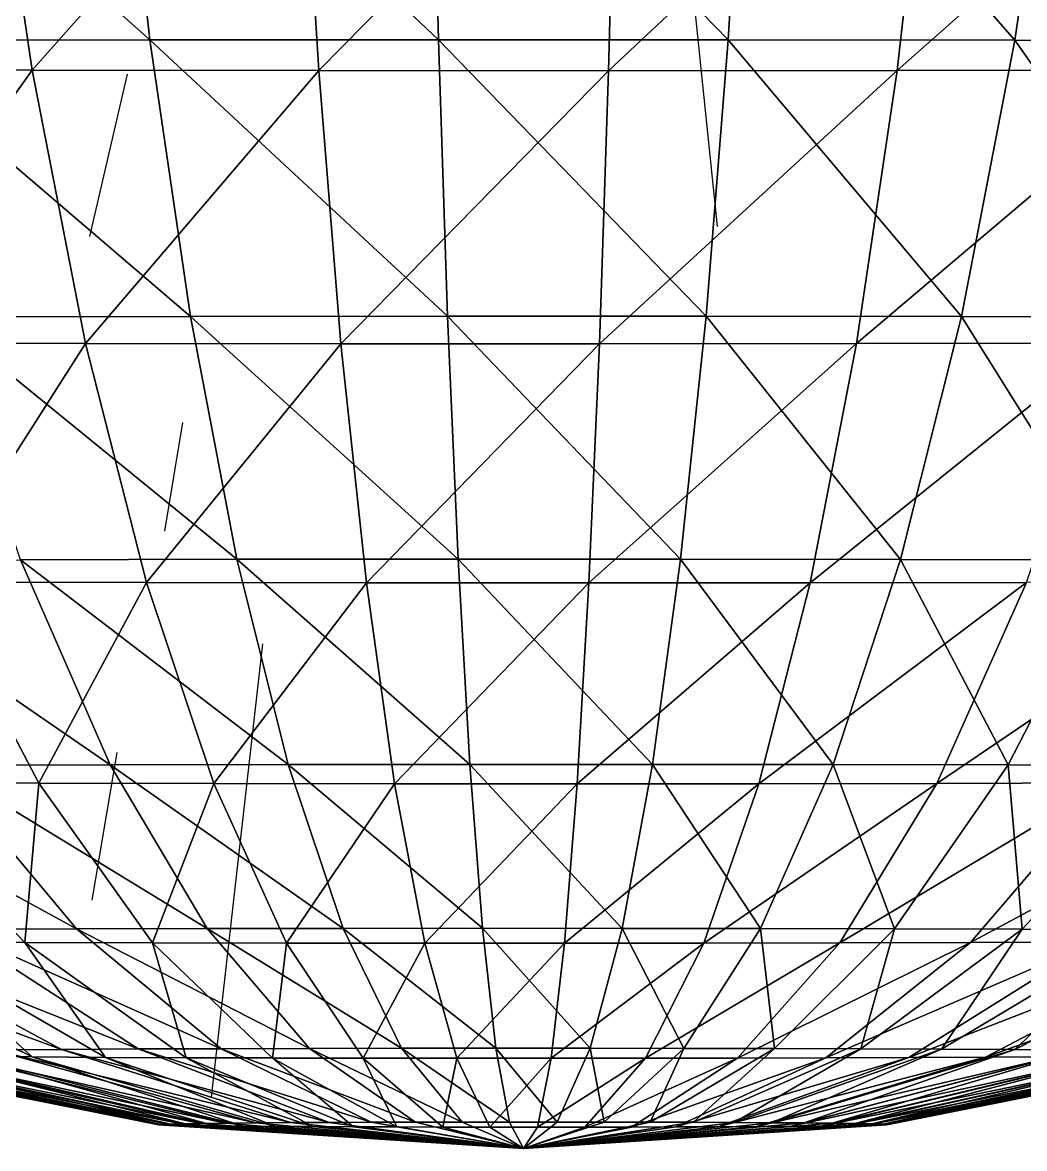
# Model space of a CAD drawing. Header units: metres. Extents: x -186 to 389, y -250 to 250.
# Drawn here: x 55.2 to 144.8, y -250 to -149.3 of the extents above; entities that cross this region are included whole.
import ezdxf

# ---------------------------------------------------------------- set-up
doc = ezdxf.new("R2010")
doc.units = ezdxf.units.M

msp = doc.modelspace()

# ---------------------------------------------------------------- linework, layer by layer
for p, q in [((114.88575, -143.86969, -403.5335), (117.33083, -167.5013, -370.24115)), ((64.535736, -153.87486, -798.7426), (61.188705, -168.39717, -816.9126)), ((69.49804, -185.04132, -770.01746), (67.89639, -194.75787, -778.6186)), ((76.66812, -204.85663, -466.6098), (72.048584, -245.41658, -438.96857)), ((63.617413, -214.57124, -485.23645), (61.3782, -227.7773, -477.79047))]:
    msp.add_line(p, q)
for points in [[(63.520943, -123.507095, -391.9393), (66.58208, -150.8218, -409.6573), (35.977303, -123.55308, -398.52634), (35.9774, -123.55298, -398.52625)], [(66.58208, -150.8218, -409.6573), (41.349747, -150.86392, -415.69162), (35.977303, -123.55308, -398.52634), (35.9774, -123.55298, -398.52625)], [(91.68876, -123.4866, -389.00366), (92.386185, -150.80301, -406.968), (63.520943, -123.507095, -391.9393), (63.52104, -123.506996, -391.9392)], [(92.386185, -150.80301, -406.968), (66.58208, -150.8218, -409.6573), (63.520943, -123.507095, -391.9393), (63.52104, -123.506996, -391.9392)], [(119.99878, -123.49195, -389.76968), (118.32059, -150.80792, -407.66974), (91.68876, -123.4866, -389.00366), (91.68886, -123.4865, -389.00357)], [(118.32059, -150.80792, -407.66974), (92.386185, -150.80301, -406.968), (91.68876, -123.4866, -389.00366), (91.68886, -123.4865, -389.00357)], [(143.9415, -150.8364, -411.75052), (118.32059, -150.80792, -407.66974), (119.99878, -123.49195, -389.76968), (119.99888, -123.49185, -389.7696)], [(147.96661, -123.52305, -394.2242), (143.9415, -150.8364, -411.75052), (119.99878, -123.49195, -389.76968), (119.99888, -123.49185, -389.7696)], [(168.81058, -150.88799, -419.1405), (143.9415, -150.8364, -411.75052), (147.96661, -123.52305, -394.2242), (147.96672, -123.52295, -394.22412)], [(31.189438, -153.4853, -791.1701), (56.058456, -153.5369, -798.56006), (52.033363, -126.470894, -816.46594), (52.033463, -126.470795, -816.4658)], [(52.033363, -126.470894, -816.46594), (56.058456, -153.5369, -798.56006), (80.00125, -126.50199, -820.92053), (80.00135, -126.50189, -820.9204)], [(56.058456, -153.5369, -798.56006), (81.679436, -153.56537, -802.64087), (80.00125, -126.50199, -820.92053), (80.00135, -126.50189, -820.9204)], [(80.00125, -126.50199, -820.92053), (81.679436, -153.56537, -802.64087), (108.31132, -126.50734, -821.6866), (108.31142, -126.50724, -821.68646)], [(81.679436, -153.56537, -802.64087), (107.61386, -153.57027, -803.3426), (108.31132, -126.50734, -821.6866), (108.31142, -126.50724, -821.68646)], [(108.31132, -126.50734, -821.6866), (107.61386, -153.57027, -803.3426), (136.47906, -126.48685, -818.751), (136.47917, -126.48675, -818.75085)], [(107.61386, -153.57027, -803.3426), (133.41795, -153.5515, -800.6533), (136.47906, -126.48685, -818.751), (136.47917, -126.48675, -818.75085)], [(136.47906, -126.48685, -818.751), (133.41795, -153.5515, -800.6533), (164.02277, -126.440865, -812.1639), (164.02287, -126.440765, -812.16376)], [(133.41795, -153.5515, -800.6533), (158.65031, -153.50937, -794.61896), (164.02277, -126.440865, -812.1639), (164.02287, -126.440765, -812.16376)], [(66.58208, -150.8218, -409.6573), (70.214966, -175.55591, -430.73853), (41.349747, -150.86392, -415.69162), (41.349846, -150.86382, -415.69153)], [(70.214966, -175.55591, -430.73853), (47.725697, -175.59344, -436.11682), (41.349747, -150.86392, -415.69162), (41.349846, -150.86382, -415.69153)], [(92.386185, -150.80301, -406.968), (93.2139, -175.53917, -428.34158), (66.58208, -150.8218, -409.6573), (66.58218, -150.82169, -409.6572)], [(93.2139, -175.53917, -428.34158), (70.214966, -175.55591, -430.73853), (66.58208, -150.8218, -409.6573), (66.58218, -150.82169, -409.6572)], [(118.32059, -150.80792, -407.66974), (116.32893, -175.54353, -428.96704), (92.386185, -150.80301, -406.968), (92.386284, -150.8029, -406.9679)], [(116.32893, -175.54353, -428.96704), (93.2139, -175.53917, -428.34158), (92.386185, -150.80301, -406.968), (92.386284, -150.8029, -406.9679)], [(139.16457, -175.56894, -432.6042), (116.32893, -175.54353, -428.96704), (118.32059, -150.80792, -407.66974), (118.32069, -150.80782, -407.66965)], [(143.9415, -150.8364, -411.75052), (139.16457, -175.56894, -432.6042), (118.32059, -150.80792, -407.66974), (118.32069, -150.80782, -407.66965)], [(161.3301, -175.61491, -439.1908), (139.16457, -175.56894, -432.6042), (143.9415, -150.8364, -411.75052), (143.9416, -150.83629, -411.75043)], [(168.81058, -150.88799, -419.1405), (161.3301, -175.61491, -439.1908), (143.9415, -150.8364, -411.75052), (143.9416, -150.83629, -411.75043)], [(31.189438, -153.4853, -791.1701), (38.669937, -177.92986, -770.7765), (56.058456, -153.5369, -798.56006), (56.058556, -153.53679, -798.55994)], [(38.669937, -177.92986, -770.7765), (60.835403, -177.97583, -777.3631), (56.058456, -153.5369, -798.56006), (56.058556, -153.53679, -798.55994)], [(56.058456, -153.5369, -798.56006), (60.835403, -177.97583, -777.3631), (81.679436, -153.56537, -802.64087), (81.679535, -153.56526, -802.64075)], [(60.835403, -177.97583, -777.3631), (83.67109, -178.00124, -781.00024), (81.679436, -153.56537, -802.64087), (81.679535, -153.56526, -802.64075)], [(81.679436, -153.56537, -802.64087), (83.67109, -178.00124, -781.00024), (107.61386, -153.57027, -803.3426), (107.61396, -153.57016, -803.34247)], [(83.67109, -178.00124, -781.00024), (106.78616, -178.0056, -781.62573), (107.61386, -153.57027, -803.3426), (107.61396, -153.57016, -803.34247)], [(107.61386, -153.57027, -803.3426), (106.78616, -178.0056, -781.62573), (133.41795, -153.5515, -800.6533), (133.41806, -153.55139, -800.6532)], [(106.78616, -178.0056, -781.62573), (129.78503, -177.98886, -779.22876), (133.41795, -153.5515, -800.6533), (133.41806, -153.55139, -800.6532)], [(133.41795, -153.5515, -800.6533), (129.78503, -177.98886, -779.22876), (158.65031, -153.50937, -794.61896), (158.65042, -153.50926, -794.61884)], [(129.78503, -177.98886, -779.22876), (152.27437, -177.95132, -773.85046), (158.65031, -153.50937, -794.61896), (158.65042, -153.50926, -794.61884)], [(70.214966, -175.55591, -430.73853), (74.35752, -197.28621, -454.82224), (47.725697, -175.59344, -436.11682), (47.725796, -175.59334, -436.11673)], [(74.35752, -197.28621, -454.82224), (54.996075, -197.31853, -459.4525), (47.725697, -175.59344, -436.11682), (47.725796, -175.59334, -436.11673)], [(93.2139, -175.53917, -428.34158), (94.157715, -197.2718, -452.75867), (70.214966, -175.55591, -430.73853), (70.215065, -175.5558, -430.73843)], [(94.157715, -197.2718, -452.75867), (74.35752, -197.28621, -454.82224), (70.214966, -175.55591, -430.73853), (70.215065, -175.5558, -430.73843)], [(116.32893, -175.54353, -428.96704), (114.05789, -197.27557, -453.29712), (93.2139, -175.53917, -428.34158), (93.214, -175.53906, -428.3415)], [(114.05789, -197.27557, -453.29712), (94.157715, -197.2718, -452.75867), (93.2139, -175.53917, -428.34158), (93.214, -175.53906, -428.3415)], [(133.7175, -197.29742, -456.4284), (114.05789, -197.27557, -453.29712), (116.32893, -175.54353, -428.96704), (116.32903, -175.54343, -428.96695)], [(139.16457, -175.56894, -432.6042), (133.7175, -197.29742, -456.4284), (116.32893, -175.54353, -428.96704), (116.32903, -175.54343, -428.96695)], [(152.80023, -197.337, -462.09894), (133.7175, -197.29742, -456.4284), (139.16457, -175.56894, -432.6042), (139.16467, -175.56883, -432.6041)], [(161.3301, -175.61491, -439.1908), (152.80023, -197.337, -462.09894), (139.16457, -175.56894, -432.6042), (139.16467, -175.56883, -432.6041)], [(38.669937, -177.92986, -770.7765), (47.19979, -199.32999, -747.5673), (60.835403, -177.97583, -777.3631), (60.835503, -177.97572, -777.363)], [(47.19979, -199.32999, -747.5673), (66.28247, -199.36957, -753.2378), (60.835403, -177.97583, -777.3631), (60.835503, -177.97572, -777.363)], [(60.835403, -177.97583, -777.3631), (66.28247, -199.36957, -753.2378), (83.67109, -178.00124, -781.00024), (83.67119, -178.00113, -781.0001)], [(66.28247, -199.36957, -753.2378), (85.94213, -199.39142, -756.36914), (83.67109, -178.00124, -781.00024), (83.67119, -178.00113, -781.0001)], [(83.67109, -178.00124, -781.00024), (85.94213, -199.39142, -756.36914), (106.78616, -178.0056, -781.62573), (106.78626, -178.0055, -781.6256)], [(85.94213, -199.39142, -756.36914), (105.84233, -199.39519, -756.9076), (106.78616, -178.0056, -781.62573), (106.78626, -178.0055, -781.6256)], [(106.78616, -178.0056, -781.62573), (105.84233, -199.39519, -756.9076), (129.78503, -177.98886, -779.22876), (129.78514, -177.98875, -779.22864)], [(105.84233, -199.39519, -756.9076), (125.64249, -199.38078, -754.844), (129.78503, -177.98886, -779.22876), (129.78514, -177.98875, -779.22864)], [(129.78503, -177.98886, -779.22876), (125.64249, -199.38078, -754.844), (152.27437, -177.95132, -773.85046), (152.27448, -177.95122, -773.85034)], [(125.64249, -199.38078, -754.844), (145.00398, -199.34846, -750.2137), (152.27437, -177.95132, -773.85046), (152.27448, -177.95122, -773.85034)], [(54.996075, -197.31853, -459.4525), (63.03648, -215.66743, -485.29938), (36.404606, -197.36823, -466.5703), (36.404705, -197.36812, -466.57022)], [(63.03648, -215.66743, -485.29938), (47.76657, -215.70825, -491.14554), (36.404606, -197.36823, -466.5703), (36.404705, -197.36812, -466.57022)], [(74.35752, -197.28621, -454.82224), (78.9388, -215.64088, -481.49634), (54.996075, -197.31853, -459.4525), (54.996174, -197.31842, -459.45242)], [(78.9388, -215.64088, -481.49634), (63.03648, -215.66743, -485.29938), (54.996075, -197.31853, -459.4525), (54.996174, -197.31842, -459.45242)], [(94.157715, -197.2718, -452.75867), (95.20151, -215.62906, -479.80145), (74.35752, -197.28621, -454.82224), (74.35762, -197.2861, -454.82214)], [(95.20151, -215.62906, -479.80145), (78.9388, -215.64088, -481.49634), (74.35752, -197.28621, -454.82224), (74.35762, -197.2861, -454.82214)], [(114.05789, -197.27557, -453.29712), (111.54631, -215.63214, -480.2437), (94.157715, -197.2718, -452.75867), (94.157814, -197.2717, -452.75858)], [(111.54631, -215.63214, -480.2437), (95.20151, -215.62906, -479.80145), (94.157715, -197.2718, -452.75867), (94.157814, -197.2717, -452.75858)], [(127.69354, -215.6501, -482.81555), (111.54631, -215.63214, -480.2437), (114.05789, -197.27557, -453.29712), (114.05799, -197.27547, -453.29703)], [(133.7175, -197.29742, -456.4284), (127.69354, -215.6501, -482.81555), (114.05789, -197.27557, -453.29712), (114.05799, -197.27547, -453.29703)], [(143.36693, -215.68262, -487.47302), (127.69354, -215.6501, -482.81555), (133.7175, -197.29742, -456.4284), (133.7176, -197.29732, -456.4283)], [(152.80023, -197.337, -462.09894), (143.36693, -215.68262, -487.47302), (133.7175, -197.29742, -456.4284), (133.7176, -197.29732, -456.4283)], [(158.29831, -215.72914, -494.13635), (143.36693, -215.68262, -487.47302), (152.80023, -197.337, -462.09894), (152.80034, -197.3369, -462.09885)], [(41.701683, -217.273, -715.27625), (56.633083, -217.31952, -721.9396), (47.19979, -199.32999, -747.5673), (47.19989, -199.32988, -747.5672)], [(47.19979, -199.32999, -747.5673), (56.633083, -217.31952, -721.9396), (66.28247, -199.36957, -753.2378), (66.28257, -199.36946, -753.2377)], [(56.633083, -217.31952, -721.9396), (72.30644, -217.35204, -726.597), (66.28247, -199.36957, -753.2378), (66.28257, -199.36946, -753.2377)], [(66.28247, -199.36957, -753.2378), (72.30644, -217.35204, -726.597), (85.94213, -199.39142, -756.36914), (85.94223, -199.39131, -756.369)], [(72.30644, -217.35204, -726.597), (88.45371, -217.37, -729.1688), (85.94213, -199.39142, -756.36914), (85.94223, -199.39131, -756.369)], [(85.94213, -199.39142, -756.36914), (88.45371, -217.37, -729.1688), (105.84233, -199.39519, -756.9076), (105.84243, -199.39508, -756.9075)], [(88.45371, -217.37, -729.1688), (104.79854, -217.37308, -729.6111), (105.84233, -199.39519, -756.9076), (105.84243, -199.39508, -756.9075)], [(105.84233, -199.39519, -756.9076), (104.79854, -217.37308, -729.6111), (125.64249, -199.38078, -754.844), (125.642586, -199.38068, -754.8439)], [(104.79854, -217.37308, -729.6111), (121.06121, -217.36125, -727.91626), (125.64249, -199.38078, -754.844), (125.642586, -199.38068, -754.8439)], [(125.64249, -199.38078, -754.844), (121.06121, -217.36125, -727.91626), (145.00398, -199.34846, -750.2137), (145.00409, -199.34836, -750.21356)], [(121.06121, -217.36125, -727.91626), (136.96356, -217.3347, -724.11316), (145.00398, -199.34846, -750.2137), (145.00409, -199.34836, -750.21356)], [(145.00398, -199.34846, -750.2137), (136.96356, -217.3347, -724.11316), (163.59537, -199.29877, -743.09595), (163.59547, -199.29866, -743.0958)], [(136.96356, -217.3347, -724.11316), (152.23341, -217.29388, -718.267), (163.59537, -199.29877, -743.09595), (163.59547, -199.29866, -743.0958)], [(47.76657, -215.70825, -491.14554), (60.022285, -230.3575, -517.6897), (33.390427, -215.76263, -498.93475), (33.390526, -215.76253, -498.93466)], [(60.022285, -230.3575, -517.6897), (49.01927, -230.39911, -523.6513), (33.390427, -215.76263, -498.93475), (33.390526, -215.76253, -498.93466)], [(63.03648, -215.66743, -485.29938), (71.70935, -230.32625, -513.2153), (47.76657, -215.70825, -491.14554), (47.76667, -215.70815, -491.14545)], [(71.70935, -230.32625, -513.2153), (60.022285, -230.3575, -517.6897), (47.76657, -215.70825, -491.14554), (47.76667, -215.70815, -491.14545)], [(78.9388, -215.64088, -481.49634), (83.88046, -230.30592, -510.30457), (63.03648, -215.66743, -485.29938), (63.03658, -215.66733, -485.2993)], [(83.88046, -230.30592, -510.30457), (71.70935, -230.32625, -513.2153), (63.03648, -215.66743, -485.29938), (63.03658, -215.66733, -485.2993)], [(95.20151, -215.62906, -479.80145), (96.32739, -230.29686, -509.00735), (78.9388, -215.64088, -481.49634), (78.938896, -215.64078, -481.49625)], [(96.32739, -230.29686, -509.00735), (83.88046, -230.30592, -510.30457), (78.9388, -215.64088, -481.49634), (78.938896, -215.64078, -481.49625)], [(111.54631, -215.63214, -480.2437), (108.83716, -230.29922, -509.34583), (95.20151, -215.62906, -479.80145), (95.20161, -215.62895, -479.80136)], [(108.83716, -230.29922, -509.34583), (96.32739, -230.29686, -509.00735), (95.20151, -215.62906, -479.80145), (95.20161, -215.62895, -479.80136)], [(121.19571, -230.31297, -511.31424), (108.83716, -230.29922, -509.34583), (111.54631, -215.63214, -480.2437), (111.54641, -215.63203, -480.24362)], [(127.69354, -215.6501, -482.81555), (121.19571, -230.31297, -511.31424), (111.54631, -215.63214, -480.2437), (111.54641, -215.63203, -480.24362)], [(133.19159, -230.33786, -514.8789), (121.19571, -230.31297, -511.31424), (127.69354, -215.6501, -482.81555), (127.69364, -215.65, -482.81546)], [(143.36693, -215.68262, -487.47302), (133.19159, -230.33786, -514.8789), (127.69354, -215.6501, -482.81555), (127.69364, -215.65, -482.81546)], [(144.61957, -230.37347, -519.97876), (133.19159, -230.33786, -514.8789), (143.36693, -215.68262, -487.47302), (143.36703, -215.68251, -487.47293)], [(158.29831, -215.72914, -494.13635), (144.61957, -230.37347, -519.97876), (143.36693, -215.68262, -487.47302), (143.36703, -215.68251, -487.47293)], [(155.28409, -230.41917, -526.5267), (144.61957, -230.37347, -519.97876), (158.29831, -215.72914, -494.13635), (158.29842, -215.72903, -494.13626)], [(44.715923, -231.50938, -682.68396), (55.380424, -231.55508, -689.2318), (41.701683, -217.273, -715.27625), (41.701782, -217.27289, -715.2761)], [(41.701683, -217.273, -715.27625), (55.380424, -231.55508, -689.2318), (56.633083, -217.31952, -721.9396), (56.633183, -217.31941, -721.93945)], [(55.380424, -231.55508, -689.2318), (66.80842, -231.5907, -694.3317), (56.633083, -217.31952, -721.9396), (56.633183, -217.31941, -721.93945)], [(56.633083, -217.31952, -721.9396), (66.80842, -231.5907, -694.3317), (72.30644, -217.35204, -726.597), (72.30654, -217.35193, -726.59686)], [(66.80842, -231.5907, -694.3317), (78.80429, -231.61559, -697.89636), (72.30644, -217.35204, -726.597), (72.30654, -217.35193, -726.59686)], [(72.30644, -217.35204, -726.597), (78.80429, -231.61559, -697.89636), (88.45371, -217.37, -729.1688), (88.45381, -217.36989, -729.1687)], [(78.80429, -231.61559, -697.89636), (91.16286, -231.62933, -699.8648), (88.45371, -217.37, -729.1688), (88.45381, -217.36989, -729.1687)], [(88.45371, -217.37, -729.1688), (91.16286, -231.62933, -699.8648), (104.79854, -217.37308, -729.6111), (104.79864, -217.37297, -729.61096)], [(91.16286, -231.62933, -699.8648), (103.672646, -231.6317, -700.20325), (104.79854, -217.37308, -729.6111), (104.79864, -217.37297, -729.61096)], [(104.79854, -217.37308, -729.6111), (103.672646, -231.6317, -700.20325), (121.06121, -217.36125, -727.91626), (121.06131, -217.36115, -727.91614)], [(103.672646, -231.6317, -700.20325), (116.11954, -231.62263, -698.90607), (121.06121, -217.36125, -727.91626), (121.06131, -217.36115, -727.91614)], [(121.06121, -217.36125, -727.91626), (116.11954, -231.62263, -698.90607), (136.96356, -217.3347, -724.11316), (136.96367, -217.3346, -724.11304)], [(116.11954, -231.62263, -698.90607), (128.29068, -231.60231, -695.99536), (136.96356, -217.3347, -724.11316), (136.96367, -217.3346, -724.11304)], [(136.96356, -217.3347, -724.11316), (128.29068, -231.60231, -695.99536), (152.23341, -217.29388, -718.267), (152.23352, -217.29378, -718.2669)], [(128.29068, -231.60231, -695.99536), (139.9777, -231.57106, -691.5209), (152.23341, -217.29388, -718.267), (152.23352, -217.29378, -718.2669)], [(152.23341, -217.29388, -718.267), (139.9777, -231.57106, -691.5209), (166.60957, -217.2395, -710.47784), (166.60968, -217.2394, -710.4777)], [(139.9777, -231.57106, -691.5209), (150.98074, -231.52945, -685.5593), (166.60957, -217.2395, -710.47784), (166.60968, -217.2394, -710.4777)], [(38.888546, -230.4504, -530.99805), (58.668686, -241.12802, -554.7494), (29.803444, -230.51048, -539.60425), (29.803543, -230.51038, -539.6041)], [(58.668686, -241.12802, -554.7494), (52.524193, -241.16866, -560.56995), (29.803444, -230.51048, -539.60425), (29.803543, -230.51038, -539.6041)], [(49.01927, -230.39911, -523.6513), (65.52037, -241.09332, -549.7806), (38.888546, -230.4504, -530.99805), (38.888645, -230.45029, -530.9979)], [(65.52037, -241.09332, -549.7806), (58.668686, -241.12802, -554.7494), (38.888546, -230.4504, -530.99805), (38.888645, -230.45029, -530.9979)], [(60.022285, -230.3575, -517.6897), (72.962, -241.06519, -545.7486), (49.01927, -230.39911, -523.6513), (49.01937, -230.399, -523.6512)], [(72.962, -241.06519, -545.7486), (65.52037, -241.09332, -549.7806), (49.01927, -230.39911, -523.6513), (49.01937, -230.399, -523.6512)], [(71.70935, -230.32625, -513.2153), (80.86629, -241.04405, -542.7224), (60.022285, -230.3575, -517.6897), (60.022385, -230.35739, -517.6896)], [(80.86629, -241.04405, -542.7224), (72.962, -241.06519, -545.7486), (60.022285, -230.3575, -517.6897), (60.022385, -230.35739, -517.6896)], [(83.88046, -230.30592, -510.30457), (89.09793, -241.0303, -540.7538), (71.70935, -230.32625, -513.2153), (71.70945, -230.32614, -513.21515)], [(89.09793, -241.0303, -540.7538), (80.86629, -241.04405, -542.7224), (71.70935, -230.32625, -513.2153), (71.70945, -230.32614, -513.21515)], [(96.32739, -230.29686, -509.00735), (97.51611, -241.02419, -539.87646), (83.88046, -230.30592, -510.30457), (83.88056, -230.30582, -510.30447)], [(97.51611, -241.02419, -539.87646), (89.09793, -241.0303, -540.7538), (83.88046, -230.30592, -510.30457), (83.88056, -230.30582, -510.30447)], [(108.83716, -230.29922, -509.34583), (105.97681, -241.02577, -540.1054), (96.32739, -230.29686, -509.00735), (96.32749, -230.29675, -509.00726)], [(105.97681, -241.02577, -540.1054), (97.51611, -241.02419, -539.87646), (96.32739, -230.29686, -509.00735), (96.32749, -230.29675, -509.00726)], [(114.33522, -241.03508, -541.4367), (105.97681, -241.02577, -540.1054), (108.83716, -230.29922, -509.34583), (108.83726, -230.29912, -509.34573)], [(121.19571, -230.31297, -511.31424), (114.33522, -241.03508, -541.4367), (108.83716, -230.29922, -509.34583), (108.83726, -230.29912, -509.34573)], [(122.448364, -241.05191, -543.84753), (114.33522, -241.03508, -541.4367), (121.19571, -230.31297, -511.31424), (121.19581, -230.31287, -511.31415)], [(133.19159, -230.33786, -514.8789), (122.448364, -241.05191, -543.84753), (121.19571, -230.31297, -511.31424), (121.19581, -230.31287, -511.31415)], [(130.1774, -241.07599, -547.29675), (122.448364, -241.05191, -543.84753), (133.19159, -230.33786, -514.8789), (133.1917, -230.33775, -514.8788)], [(144.61957, -230.37347, -519.97876), (130.1774, -241.07599, -547.29675), (133.19159, -230.33786, -514.8789), (133.1917, -230.33775, -514.8788)], [(137.3901, -241.10692, -551.7252), (130.1774, -241.07599, -547.29675), (144.61957, -230.37347, -519.97876), (144.61967, -230.37337, -519.97864)], [(155.28409, -230.41917, -526.5267), (137.3901, -241.10692, -551.7252), (144.61957, -230.37347, -519.97876), (144.61967, -230.37337, -519.97864)], [(143.96306, -241.14413, -557.0573), (137.3901, -241.10692, -551.7252), (155.28409, -230.41917, -526.5267), (155.2842, -230.41907, -526.52655)], [(165.00269, -230.47421, -534.41046), (143.96306, -241.14413, -557.0573), (155.28409, -230.41917, -526.5267), (155.2842, -230.41907, -526.52655)], [(149.78378, -241.18703, -563.2016), (143.96306, -241.14413, -557.0573), (165.00269, -230.47421, -534.41046), (165.00279, -230.4741, -534.41034)], [(50.21623, -241.76411, -645.86224), (56.03694, -241.807, -652.0066), (34.997307, -231.45435, -674.8002), (34.997406, -231.45424, -674.80005)], [(34.997307, -231.45435, -674.8002), (56.03694, -241.807, -652.0066), (44.715923, -231.50938, -682.68396), (44.716022, -231.50928, -682.68384)], [(56.03694, -241.807, -652.0066), (62.6099, -241.84422, -657.3386), (44.715923, -231.50938, -682.68396), (44.716022, -231.50928, -682.68384)], [(44.715923, -231.50938, -682.68396), (62.6099, -241.84422, -657.3386), (55.380424, -231.55508, -689.2318), (55.380524, -231.55498, -689.2317)], [(62.6099, -241.84422, -657.3386), (69.822586, -241.87515, -661.7671), (55.380424, -231.55508, -689.2318), (55.380524, -231.55498, -689.2317)], [(55.380424, -231.55508, -689.2318), (69.822586, -241.87515, -661.7671), (66.80842, -231.5907, -694.3317), (66.80852, -231.59059, -694.3316)], [(69.822586, -241.87515, -661.7671), (77.55164, -241.89923, -665.2163), (66.80842, -231.5907, -694.3317), (66.80852, -231.59059, -694.3316)], [(66.80842, -231.5907, -694.3317), (77.55164, -241.89923, -665.2163), (78.80429, -231.61559, -697.89636), (78.80439, -231.61548, -697.89624)], [(77.55164, -241.89923, -665.2163), (85.66477, -241.91606, -667.6272), (78.80429, -231.61559, -697.89636), (78.80439, -231.61548, -697.89624)], [(78.80429, -231.61559, -697.89636), (85.66477, -241.91606, -667.6272), (91.16286, -231.62933, -699.8648), (91.16296, -231.62923, -699.8647)], [(85.66477, -241.91606, -667.6272), (94.02321, -241.92537, -668.95844), (91.16286, -231.62933, -699.8648), (91.16296, -231.62923, -699.8647)], [(91.16286, -231.62933, -699.8648), (94.02321, -241.92537, -668.95844), (103.672646, -231.6317, -700.20325), (103.672745, -231.63159, -700.2031)], [(94.02321, -241.92537, -668.95844), (102.48391, -241.92696, -669.1874), (103.672646, -231.6317, -700.20325), (103.672745, -231.63159, -700.2031)], [(103.672646, -231.6317, -700.20325), (102.48391, -241.92696, -669.1874), (116.11954, -231.62263, -698.90607), (116.11964, -231.62253, -698.90594)], [(102.48391, -241.92696, -669.1874), (110.90208, -241.92084, -668.31006), (116.11954, -231.62263, -698.90607), (116.11964, -231.62253, -698.90594)], [(116.11954, -231.62263, -698.90607), (110.90208, -241.92084, -668.31006), (128.29068, -231.60231, -695.99536), (128.29079, -231.6022, -695.99524)], [(110.90208, -241.92084, -668.31006), (119.133736, -241.90709, -666.34143), (128.29068, -231.60231, -695.99536), (128.29079, -231.6022, -695.99524)], [(128.29068, -231.60231, -695.99536), (119.133736, -241.90709, -666.34143), (139.9777, -231.57106, -691.5209), (139.97781, -231.57095, -691.52075)], [(119.133736, -241.90709, -666.34143), (127.03799, -241.88596, -663.31525), (139.9777, -231.57106, -691.5209), (139.97781, -231.57095, -691.52075)], [(139.9777, -231.57106, -691.5209), (127.03799, -241.88596, -663.31525), (150.98074, -231.52945, -685.5593), (150.98085, -231.52934, -685.5592)], [(127.03799, -241.88596, -663.31525), (134.47964, -241.85782, -659.28326), (150.98074, -231.52945, -685.5593), (150.98085, -231.52934, -685.5592)], [(150.98074, -231.52945, -685.5593), (134.47964, -241.85782, -659.28326), (161.11145, -231.47816, -678.2126), (161.11156, -231.47806, -678.21246)], [(134.47964, -241.85782, -659.28326), (141.33131, -241.82312, -654.3145), (161.11145, -231.47816, -678.2126), (161.11156, -231.47806, -678.21246)], [(161.11145, -231.47816, -678.2126), (141.33131, -241.82312, -654.3145), (170.19656, -231.41808, -669.6064), (170.19667, -231.41797, -669.60626)], [(141.33131, -241.82312, -654.3145), (147.47581, -241.78249, -648.4939), (170.19656, -231.41808, -669.6064), (170.19667, -231.41797, -669.60626)], [(35.5719, -241.43384, -598.5553), (67.50799, -247.83414, -601.47327), (35.342964, -241.4929, -607.01575), (35.343063, -241.4928, -607.0156)], [(67.50799, -247.83414, -601.47327), (67.39253, -247.86392, -605.74005), (35.342964, -241.4929, -607.01575), (35.343063, -241.4928, -607.0156)], [(35.342964, -241.4929, -607.01575), (67.39253, -247.86392, -605.74005), (36.22033, -241.55168, -615.4337), (36.22043, -241.55157, -615.4336)], [(36.90322, -241.3755, -590.1971), (68.1794, -247.8047, -597.2581), (35.5719, -241.43384, -598.5553), (35.572, -241.43373, -598.5552)], [(68.1794, -247.8047, -597.2581), (67.50799, -247.83414, -601.47327), (35.5719, -241.43384, -598.5553), (35.572, -241.43373, -598.5552)], [(67.39253, -247.86392, -605.74005), (67.835, -247.89357, -609.98535), (36.22033, -241.55168, -615.4337), (36.22043, -241.55157, -615.4336)], [(36.22033, -241.55168, -615.4337), (67.835, -247.89357, -609.98535), (38.18898, -241.60915, -623.66516), (38.18908, -241.60904, -623.66504)], [(39.314148, -241.31885, -582.0841), (69.395256, -247.77614, -593.1666), (36.90322, -241.3755, -590.1971), (36.90332, -241.3754, -590.19696)], [(69.395256, -247.77614, -593.1666), (68.1794, -247.8047, -597.2581), (36.90322, -241.3755, -590.1971), (36.90332, -241.3754, -590.19696)], [(67.835, -247.89357, -609.98535), (68.82782, -247.92255, -614.1366), (38.18898, -241.60915, -623.66516), (38.18908, -241.60904, -623.66504)], [(38.18898, -241.60915, -623.66516), (68.82782, -247.92255, -614.1366), (41.215237, -241.66434, -631.5693), (41.215336, -241.66423, -631.56915)], [(42.76342, -241.2649, -574.3552), (71.13477, -247.74893, -589.26886), (39.314148, -241.31885, -582.0841), (39.314247, -241.31874, -582.084)], [(71.13477, -247.74893, -589.26886), (69.395256, -247.77614, -593.1666), (39.314148, -241.31885, -582.0841), (39.314247, -241.31874, -582.084)], [(68.82782, -247.92255, -614.1366), (70.354004, -247.95038, -618.12274), (41.215237, -241.66434, -631.5693), (41.215336, -241.66423, -631.56915)], [(41.215237, -241.66434, -631.5693), (70.354004, -247.95038, -618.12274), (45.247307, -241.71628, -639.01074), (45.247406, -241.71617, -639.0106)], [(47.19203, -241.21454, -567.14276), (73.36819, -247.72354, -585.6315), (42.76342, -241.2649, -574.3552), (42.76352, -241.26479, -574.3551)], [(73.36819, -247.72354, -585.6315), (71.13477, -247.74893, -589.26886), (42.76342, -241.2649, -574.3552), (42.76352, -241.26479, -574.3551)], [(70.354004, -247.95038, -618.12274), (72.387436, -247.97658, -621.87555), (45.247307, -241.71628, -639.01074), (45.247406, -241.71617, -639.0106)], [(45.247307, -241.71628, -639.01074), (72.387436, -247.97658, -621.87555), (50.21623, -241.76411, -645.86224), (50.216328, -241.764, -645.8621)], [(52.524193, -241.16866, -560.56995), (76.057274, -247.7004, -582.3167), (47.19203, -241.21454, -567.14276), (47.19213, -241.21443, -567.14264)], [(76.057274, -247.7004, -582.3167), (73.36819, -247.72354, -585.6315), (47.19203, -241.21454, -567.14276), (47.19213, -241.21443, -567.14264)], [(58.668686, -241.12802, -554.7494), (79.15603, -247.6799, -579.38135), (52.524193, -241.16866, -560.56995), (52.524292, -241.16855, -560.5698)], [(79.15603, -247.6799, -579.38135), (76.057274, -247.7004, -582.3167), (52.524193, -241.16866, -560.56995), (52.524292, -241.16855, -560.5698)], [(65.52037, -241.09332, -549.7806), (82.61143, -247.66241, -576.8755), (58.668686, -241.12802, -554.7494), (58.668785, -241.12791, -554.74927)], [(82.61143, -247.66241, -576.8755), (79.15603, -247.6799, -579.38135), (58.668686, -241.12802, -554.7494), (58.668785, -241.12791, -554.74927)], [(72.962, -241.06519, -545.7486), (86.36435, -247.64821, -574.8421), (65.52037, -241.09332, -549.7806), (65.52047, -241.09322, -549.78046)], [(86.36435, -247.64821, -574.8421), (82.61143, -247.66241, -576.8755), (65.52037, -241.09332, -549.7806), (65.52047, -241.09322, -549.78046)], [(80.86629, -241.04405, -542.7224), (90.35059, -247.63756, -573.316), (72.962, -241.06519, -545.7486), (72.9621, -241.06508, -545.7485)], [(90.35059, -247.63756, -573.316), (86.36435, -247.64821, -574.8421), (72.962, -241.06519, -545.7486), (72.9621, -241.06508, -545.7485)], [(89.09793, -241.0303, -540.7538), (94.50193, -247.63062, -572.3232), (80.86629, -241.04405, -542.7224), (80.86639, -241.04395, -542.7223)], [(94.50193, -247.63062, -572.3232), (90.35059, -247.63756, -573.316), (80.86629, -241.04405, -542.7224), (80.86639, -241.04395, -542.7223)], [(97.51611, -241.02419, -539.87646), (98.747345, -247.62753, -571.88074), (89.09793, -241.0303, -540.7538), (89.09803, -241.0302, -540.75366)], [(98.747345, -247.62753, -571.88074), (94.50193, -247.63062, -572.3232), (89.09793, -241.0303, -540.7538), (89.09803, -241.0302, -540.75366)], [(105.97681, -241.02577, -540.1054), (103.01419, -247.62834, -571.99615), (97.51611, -241.02419, -539.87646), (97.51621, -241.02408, -539.87634)], [(103.01419, -247.62834, -571.99615), (98.747345, -247.62753, -571.88074), (97.51611, -241.02419, -539.87646), (97.51621, -241.02408, -539.87634)], [(107.229454, -247.63303, -572.66754), (103.01419, -247.62834, -571.99615), (105.97681, -241.02577, -540.1054), (105.976906, -241.02567, -540.1053)], [(114.33522, -241.03508, -541.4367), (107.229454, -247.63303, -572.66754), (105.97681, -241.02577, -540.1054), (105.976906, -241.02567, -540.1053)], [(111.32103, -247.64151, -573.8834), (107.229454, -247.63303, -572.66754), (114.33522, -241.03508, -541.4367), (114.33532, -241.03497, -541.4366)], [(122.448364, -241.05191, -543.84753), (111.32103, -247.64151, -573.8834), (114.33522, -241.03508, -541.4367), (114.33532, -241.03497, -541.4366)], [(115.218895, -247.65367, -575.62286), (111.32103, -247.64151, -573.8834), (122.448364, -241.05191, -543.84753), (122.44846, -241.0518, -543.8474)], [(130.1774, -241.07599, -547.29675), (115.218895, -247.65367, -575.62286), (122.448364, -241.05191, -543.84753), (122.44846, -241.0518, -543.8474)], [(118.85637, -247.66925, -577.8562), (115.218895, -247.65367, -575.62286), (130.1774, -241.07599, -547.29675), (130.1775, -241.07588, -547.29663)], [(137.3901, -241.10692, -551.7252), (118.85637, -247.66925, -577.8562), (130.1774, -241.07599, -547.29675), (130.1775, -241.07588, -547.29663)], [(122.171196, -247.68803, -580.5452), (118.85637, -247.66925, -577.8562), (137.3901, -241.10692, -551.7252), (137.39021, -241.10681, -551.7251)], [(143.96306, -241.14413, -557.0573), (122.171196, -247.68803, -580.5452), (137.3901, -241.10692, -551.7252), (137.39021, -241.10681, -551.7251)], [(125.106674, -247.70966, -583.6439), (122.171196, -247.68803, -580.5452), (143.96306, -241.14413, -557.0573), (143.96317, -241.14403, -557.0572)], [(147.4758, -241.78249, -648.4939), (123.942726, -248.00996, -626.658), (152.80797, -241.7366, -641.92114), (152.80807, -241.7365, -641.921)], [(123.942726, -248.00996, -626.658), (126.63181, -247.98682, -623.3433), (152.80797, -241.7366, -641.92114), (152.80807, -241.7365, -641.921)], [(149.78378, -241.18703, -563.2016), (125.106674, -247.70966, -583.6439), (143.96306, -241.14413, -557.0573), (143.96317, -241.14403, -557.0572)], [(127.612564, -247.73378, -587.09924), (125.106674, -247.70966, -583.6439), (149.78378, -241.18703, -563.2016), (149.78389, -241.18692, -563.2015)], [(152.80797, -241.7366, -641.92114), (126.63181, -247.98682, -623.3433), (157.23657, -241.68625, -634.7086), (157.23668, -241.68614, -634.7085)], [(126.63181, -247.98682, -623.3433), (128.86522, -247.96143, -619.70593), (157.23657, -241.68625, -634.7086), (157.23668, -241.68614, -634.7085)], [(154.75269, -241.23486, -570.05316), (127.612564, -247.73378, -587.09924), (149.78378, -241.18703, -563.2016), (149.78389, -241.18692, -563.2015)], [(129.646, -247.75998, -590.8521), (127.612564, -247.73378, -587.09924), (154.75269, -241.23486, -570.05316), (154.75279, -241.23476, -570.05304)], [(157.23657, -241.68625, -634.7086), (128.86522, -247.96143, -619.70593), (160.68585, -241.6323, -626.97974), (160.68596, -241.63219, -626.9796)], [(128.86522, -247.96143, -619.70593), (130.60474, -247.93422, -615.80817), (160.68585, -241.6323, -626.97974), (160.68596, -241.63219, -626.9796)], [(158.78477, -241.2868, -577.4946), (129.646, -247.75998, -590.8521), (154.75269, -241.23486, -570.05316), (154.75279, -241.23476, -570.05304)], [(131.17218, -247.78781, -594.8382), (129.646, -247.75998, -590.8521), (158.78477, -241.2868, -577.4946), (158.78488, -241.2867, -577.4945)], [(160.68585, -241.6323, -626.97974), (130.60474, -247.93422, -615.80817), (163.09677, -241.57564, -618.8668), (163.09688, -241.57553, -618.8667)], [(130.60474, -247.93422, -615.80817), (131.8206, -247.90565, -611.7167), (163.09677, -241.57564, -618.8668), (163.09688, -241.57553, -618.8667)], [(161.81102, -241.342, -585.3987), (131.17218, -247.78781, -594.8382), (158.78477, -241.2868, -577.4946), (158.78488, -241.2867, -577.4945)], [(132.16501, -247.81679, -598.98944), (131.17218, -247.78781, -594.8382), (161.81102, -241.342, -585.3987), (161.81113, -241.34189, -585.39856)], [(163.09677, -241.57564, -618.8668), (131.8206, -247.90565, -611.7167), (164.4281, -241.5173, -610.5086), (164.4282, -241.5172, -610.5085)], [(131.8206, -247.90565, -611.7167), (132.492, -247.87622, -607.5015), (164.4281, -241.5173, -610.5086), (164.4282, -241.5172, -610.5085)], [(163.77966, -241.39946, -593.6301), (132.16501, -247.81679, -598.98944), (161.81102, -241.342, -585.3987), (161.81113, -241.34189, -585.39856)], [(132.60747, -247.84644, -603.23474), (132.16501, -247.81679, -598.98944), (163.77966, -241.39946, -593.6301), (163.77977, -241.39935, -593.63)], [(164.4281, -241.5173, -610.5086), (132.492, -247.87622, -607.5015), (164.65704, -241.45824, -602.0481), (164.65715, -241.45813, -602.048)], [(132.492, -247.87622, -607.5015), (132.60747, -247.84644, -603.23474), (164.65704, -241.45824, -602.0481), (164.65715, -241.45813, -602.048)], [(164.65704, -241.45824, -602.0481), (132.60747, -247.84644, -603.23474), (163.77966, -241.39946, -593.6301), (163.77977, -241.39935, -593.63)], [(72.387436, -247.97658, -621.87555), (74.89333, -248.0007, -625.3309), (50.21623, -241.76411, -645.86224), (50.216328, -241.764, -645.8621)], [(50.21623, -241.76411, -645.86224), (74.89333, -248.0007, -625.3309), (56.03694, -241.807, -652.0066), (56.03704, -241.8069, -652.0065)], [(74.89333, -248.0007, -625.3309), (77.828804, -248.02232, -628.4295), (56.03694, -241.807, -652.0066), (56.03704, -241.8069, -652.0065)], [(56.03694, -241.807, -652.0066), (77.828804, -248.02232, -628.4295), (62.6099, -241.84422, -657.3386), (62.61, -241.84412, -657.3385)], [(77.828804, -248.02232, -628.4295), (81.14364, -248.0411, -631.1185), (62.6099, -241.84422, -657.3386), (62.61, -241.84412, -657.3385)], [(62.6099, -241.84422, -657.3386), (81.14364, -248.0411, -631.1185), (69.822586, -241.87515, -661.7671), (69.822685, -241.87505, -661.76697)], [(81.14364, -248.0411, -631.1185), (84.7811, -248.05669, -633.3519), (69.822586, -241.87515, -661.7671), (69.822685, -241.87505, -661.76697)], [(69.822586, -241.87515, -661.7671), (84.7811, -248.05669, -633.3519), (77.55164, -241.89923, -665.2163), (77.55174, -241.89912, -665.2162)], [(84.7811, -248.05669, -633.3519), (88.67897, -248.06885, -635.0914), (77.55164, -241.89923, -665.2163), (77.55174, -241.89912, -665.2162)], [(77.55164, -241.89923, -665.2163), (88.67897, -248.06885, -635.0914), (85.66477, -241.91606, -667.6272), (85.66487, -241.91595, -667.6271)], [(88.67897, -248.06885, -635.0914), (92.77054, -248.07733, -636.30725), (85.66477, -241.91606, -667.6272), (85.66487, -241.91595, -667.6271)], [(85.66477, -241.91606, -667.6272), (92.77054, -248.07733, -636.30725), (94.02321, -241.92537, -668.95844), (94.02331, -241.92526, -668.9583)], [(92.77054, -248.07733, -636.30725), (96.98582, -248.08202, -636.97864), (94.02321, -241.92537, -668.95844), (94.02331, -241.92526, -668.9583)], [(94.02321, -241.92537, -668.95844), (96.98582, -248.08202, -636.97864), (102.48391, -241.92696, -669.1874), (102.48401, -241.92685, -669.18726)], [(96.98582, -248.08202, -636.97864), (101.25267, -248.08282, -637.09406), (102.48391, -241.92696, -669.1874), (102.48401, -241.92685, -669.18726)], [(102.48391, -241.92696, -669.1874), (101.25267, -248.08282, -637.09406), (110.90208, -241.92084, -668.31006), (110.902176, -241.92073, -668.30994)], [(101.25267, -248.08282, -637.09406), (105.49807, -248.07974, -636.6516), (110.90208, -241.92084, -668.31006), (110.902176, -241.92073, -668.30994)], [(110.90208, -241.92084, -668.31006), (105.49807, -248.07974, -636.6516), (119.133736, -241.90709, -666.34143), (119.133835, -241.90698, -666.3413)], [(105.49807, -248.07974, -636.6516), (109.649414, -248.0728, -635.6588), (119.133736, -241.90709, -666.34143), (119.133835, -241.90698, -666.3413)], [(119.133736, -241.90709, -666.34143), (109.649414, -248.0728, -635.6588), (127.03799, -241.88596, -663.31525), (127.038086, -241.88585, -663.3151)], [(109.649414, -248.0728, -635.6588), (113.63564, -248.06215, -634.1327), (127.03799, -241.88596, -663.31525), (127.038086, -241.88585, -663.3151)], [(127.03799, -241.88596, -663.31525), (113.63564, -248.06215, -634.1327), (134.47964, -241.85782, -659.28326), (134.47975, -241.85771, -659.28314)], [(113.63564, -248.06215, -634.1327), (117.38857, -248.04794, -632.0993), (134.47964, -241.85782, -659.28326), (134.47975, -241.85771, -659.28314)], [(134.47964, -241.85782, -659.28326), (117.38857, -248.04794, -632.0993), (141.33131, -241.82312, -654.3145), (141.33142, -241.82301, -654.3144)], [(117.38857, -248.04794, -632.0993), (120.84397, -248.03046, -629.59344), (141.33131, -241.82312, -654.3145), (141.33142, -241.82301, -654.3144)], [(141.33131, -241.82312, -654.3145), (120.84397, -248.03046, -629.59344), (147.47581, -241.78249, -648.4939), (147.47592, -241.78238, -648.4938)], [(120.84397, -248.03046, -629.59344), (123.942726, -248.00996, -626.658), (147.47581, -241.78249, -648.4939), (147.47592, -241.78238, -648.4938)], [(69.395256, -247.77614, -593.1666), (100.00002, -249.99391, -604.4725), (68.1794, -247.8047, -597.2581), (68.1795, -247.8046, -597.258)], [(71.13477, -247.74893, -589.26886), (100.00002, -249.99391, -604.4725), (69.395256, -247.77614, -593.1666), (69.395355, -247.77603, -593.1665)], [(100.00002, -249.99391, -604.4725), (100.00002, -249.99391, -604.4725), (69.395256, -247.77614, -593.1666), (69.395355, -247.77603, -593.1665)], [(73.36819, -247.72354, -585.6315), (100.000015, -249.99391, -604.4725), (71.13477, -247.74893, -589.26886), (71.13487, -247.74883, -589.26874)], [(100.000015, -249.99391, -604.4725), (100.00002, -249.99391, -604.4725), (71.13477, -247.74893, -589.26886), (71.13487, -247.74883, -589.26874)], [(76.057274, -247.7004, -582.3167), (100.000015, -249.99391, -604.4725), (73.36819, -247.72354, -585.6315), (73.368286, -247.72343, -585.63135)], [(100.000015, -249.99391, -604.4725), (100.000015, -249.99391, -604.4725), (73.36819, -247.72354, -585.6315), (73.368286, -247.72343, -585.63135)], [(79.15603, -247.6799, -579.38135), (100.000015, -249.99391, -604.4725), (76.057274, -247.7004, -582.3167), (76.05737, -247.70029, -582.3166)], [(100.000015, -249.99391, -604.4725), (100.000015, -249.99391, -604.4725), (76.057274, -247.7004, -582.3167), (76.05737, -247.70029, -582.3166)], [(82.61143, -247.66241, -576.8755), (100.000015, -249.99391, -604.4725), (79.15603, -247.6799, -579.38135), (79.15613, -247.6798, -579.3812)], [(100.000015, -249.99391, -604.4725), (100.000015, -249.99391, -604.4725), (79.15603, -247.6799, -579.38135), (79.15613, -247.6798, -579.3812)], [(86.36435, -247.64821, -574.8421), (100.00001, -249.99391, -604.4725), (82.61143, -247.66241, -576.8755), (82.61153, -247.66231, -576.87537)], [(100.00001, -249.99391, -604.4725), (100.000015, -249.99391, -604.4725), (82.61143, -247.66241, -576.8755), (82.61153, -247.66231, -576.87537)], [(90.35059, -247.63756, -573.316), (100.00001, -249.99391, -604.4725), (86.36435, -247.64821, -574.8421), (86.36445, -247.6481, -574.842)], [(100.00001, -249.99391, -604.4725), (100.00001, -249.99391, -604.4725), (86.36435, -247.64821, -574.8421), (86.36445, -247.6481, -574.842)], [(94.50193, -247.63062, -572.3232), (100, -249.99391, -604.4725), (90.35059, -247.63756, -573.316), (90.35069, -247.63745, -573.31586)], [(100, -249.99391, -604.4725), (100.00001, -249.99391, -604.4725), (90.35059, -247.63756, -573.316), (90.35069, -247.63745, -573.31586)], [(98.747345, -247.62753, -571.88074), (100, -249.99391, -604.4725), (94.50193, -247.63062, -572.3232), (94.50203, -247.63051, -572.32306)], [(100, -249.99391, -604.4725), (100, -249.99391, -604.4725), (94.50193, -247.63062, -572.3232), (94.50203, -247.63051, -572.32306)], [(103.01419, -247.62834, -571.99615), (100, -249.99391, -604.4725), (98.747345, -247.62753, -571.88074), (98.747444, -247.62743, -571.8806)], [(100, -249.99391, -604.4725), (100, -249.99391, -604.4725), (98.747345, -247.62753, -571.88074), (98.747444, -247.62743, -571.8806)], [(129.646, -247.75998, -590.8521), (99.99998, -249.99391, -604.4725), (127.612564, -247.73378, -587.09924), (127.61266, -247.73367, -587.0991)], [(99.99998, -249.99391, -604.4725), (99.999985, -249.99391, -604.4725), (127.612564, -247.73378, -587.09924), (127.61266, -247.73367, -587.0991)], [(131.17218, -247.78781, -594.8382), (99.99998, -249.99391, -604.4725), (129.646, -247.75998, -590.8521), (129.6461, -247.75987, -590.852)], [(99.99998, -249.99391, -604.4725), (99.99998, -249.99391, -604.4725), (129.646, -247.75998, -590.8521), (129.6461, -247.75987, -590.852)], [(132.16501, -247.81679, -598.98944), (99.99998, -249.99391, -604.4725), (131.17218, -247.78781, -594.8382), (131.17229, -247.7877, -594.8381)], [(99.99998, -249.99391, -604.4725), (99.99998, -249.99391, -604.4725), (131.17218, -247.78781, -594.8382), (131.17229, -247.7877, -594.8381)], [(118.85637, -247.66925, -577.8562), (99.999985, -249.99391, -604.4725), (115.218895, -247.65367, -575.62286), (115.218994, -247.65356, -575.62274)], [(99.999985, -249.99391, -604.4725), (99.99999, -249.99391, -604.4725), (115.218895, -247.65367, -575.62286), (115.218994, -247.65356, -575.62274)], [(122.171196, -247.68803, -580.5452), (99.999985, -249.99391, -604.4725), (118.85637, -247.66925, -577.8562), (118.85647, -247.66914, -577.8561)], [(99.999985, -249.99391, -604.4725), (99.999985, -249.99391, -604.4725), (118.85637, -247.66925, -577.8562), (118.85647, -247.66914, -577.8561)], [(125.106674, -247.70966, -583.6439), (99.999985, -249.99391, -604.4725), (122.171196, -247.68803, -580.5452), (122.171295, -247.68793, -580.5451)], [(99.999985, -249.99391, -604.4725), (99.999985, -249.99391, -604.4725), (122.171196, -247.68803, -580.5452), (122.171295, -247.68793, -580.5451)], [(127.612564, -247.73378, -587.09924), (99.999985, -249.99391, -604.4725), (125.106674, -247.70966, -583.6439), (125.10677, -247.70955, -583.6438)], [(99.999985, -249.99391, -604.4725), (99.999985, -249.99391, -604.4725), (125.106674, -247.70966, -583.6439), (125.10677, -247.70955, -583.6438)], [(107.229454, -247.63303, -572.66754), (99.99999, -249.99391, -604.4725), (103.01419, -247.62834, -571.99615), (103.01429, -247.62823, -571.99603)], [(99.99999, -249.99391, -604.4725), (100, -249.99391, -604.4725), (103.01419, -247.62834, -571.99615), (103.01429, -247.62823, -571.99603)], [(111.32103, -247.64151, -573.8834), (99.99999, -249.99391, -604.4725), (107.229454, -247.63303, -572.66754), (107.22955, -247.63292, -572.6674)], [(99.99999, -249.99391, -604.4725), (99.99999, -249.99391, -604.4725), (107.229454, -247.63303, -572.66754), (107.22955, -247.63292, -572.6674)], [(115.218895, -247.65367, -575.62286), (99.99999, -249.99391, -604.4725), (111.32103, -247.64151, -573.8834), (111.32113, -247.6414, -573.8833)], [(99.99999, -249.99391, -604.4725), (99.99999, -249.99391, -604.4725), (111.32103, -247.64151, -573.8834), (111.32113, -247.6414, -573.8833)], [(67.50799, -247.83414, -601.47327), (100.00002, -249.99391, -604.4725), (67.39253, -247.86392, -605.74005), (67.39263, -247.86382, -605.7399)], [(100.00002, -249.99391, -604.4725), (100.00002, -249.99391, -604.4725), (67.39253, -247.86392, -605.74005), (67.39263, -247.86382, -605.7399)], [(67.39253, -247.86392, -605.74005), (100.00002, -249.99391, -604.4725), (67.835, -247.89357, -609.98535), (67.8351, -247.89346, -609.9852)], [(68.1794, -247.8047, -597.2581), (100.00002, -249.99391, -604.4725), (67.50799, -247.83414, -601.47327), (67.50809, -247.83403, -601.47314)], [(100.00002, -249.99391, -604.4725), (100.00002, -249.99391, -604.4725), (67.50799, -247.83414, -601.47327), (67.50809, -247.83403, -601.47314)], [(100.00002, -249.99391, -604.4725), (100.00002, -249.99391, -604.4725), (67.835, -247.89357, -609.98535), (67.8351, -247.89346, -609.9852)], [(67.835, -247.89357, -609.98535), (100.00002, -249.99391, -604.4725), (68.82782, -247.92255, -614.1366), (68.82792, -247.92244, -614.1365)], [(100.00002, -249.99391, -604.4725), (100.00002, -249.99391, -604.4725), (68.1794, -247.8047, -597.2581), (68.1795, -247.8046, -597.258)], [(100.00002, -249.99391, -604.4725), (100.00002, -249.99391, -604.4725), (68.82782, -247.92255, -614.1366), (68.82792, -247.92244, -614.1365)], [(68.82782, -247.92255, -614.1366), (100.00002, -249.99391, -604.4725), (70.354004, -247.95038, -618.12274), (70.3541, -247.95027, -618.1226)], [(100.00002, -249.99391, -604.4725), (100.00002, -249.99391, -604.4725), (70.354004, -247.95038, -618.12274), (70.3541, -247.95027, -618.1226)], [(70.354004, -247.95038, -618.12274), (100.00002, -249.99391, -604.4725), (72.387436, -247.97658, -621.87555), (72.387535, -247.97647, -621.8754)], [(100.00002, -249.99391, -604.4725), (100.000015, -249.99391, -604.4725), (72.387436, -247.97658, -621.87555), (72.387535, -247.97647, -621.8754)], [(72.387436, -247.97658, -621.87555), (100.000015, -249.99391, -604.4725), (74.89333, -248.0007, -625.3309), (74.89343, -248.0006, -625.33075)], [(100.000015, -249.99391, -604.4725), (100.000015, -249.99391, -604.4725), (74.89333, -248.0007, -625.3309), (74.89343, -248.0006, -625.33075)], [(74.89333, -248.0007, -625.3309), (100.000015, -249.99391, -604.4725), (77.828804, -248.02232, -628.4295), (77.8289, -248.02222, -628.4294)], [(100.000015, -249.99391, -604.4725), (100.000015, -249.99391, -604.4725), (77.828804, -248.02232, -628.4295), (77.8289, -248.02222, -628.4294)], [(77.828804, -248.02232, -628.4295), (100.000015, -249.99391, -604.4725), (81.14364, -248.0411, -631.1185), (81.14374, -248.041, -631.1184)], [(100.000015, -249.99391, -604.4725), (100.000015, -249.99391, -604.4725), (81.14364, -248.0411, -631.1185), (81.14374, -248.041, -631.1184)], [(81.14364, -248.0411, -631.1185), (100.000015, -249.99391, -604.4725), (84.7811, -248.05669, -633.3519), (84.7812, -248.05658, -633.3518)], [(100.000015, -249.99391, -604.4725), (100.00001, -249.99391, -604.4724), (84.7811, -248.05669, -633.3519), (84.7812, -248.05658, -633.3518)], [(84.7811, -248.05669, -633.3519), (100.00001, -249.99391, -604.4724), (88.67897, -248.06885, -635.0914), (88.67907, -248.06874, -635.09125)], [(100.00001, -249.99391, -604.4724), (100.00001, -249.99391, -604.4724), (88.67897, -248.06885, -635.0914), (88.67907, -248.06874, -635.09125)], [(88.67897, -248.06885, -635.0914), (100.00001, -249.99391, -604.4724), (92.77054, -248.07733, -636.30725), (92.77064, -248.07722, -636.3071)], [(100.00001, -249.99391, -604.4724), (100.00001, -249.99391, -604.4724), (92.77054, -248.07733, -636.30725), (92.77064, -248.07722, -636.3071)], [(92.77054, -248.07733, -636.30725), (100.00001, -249.99391, -604.4724), (96.98582, -248.08202, -636.97864), (96.985916, -248.08191, -636.9785)], [(100.00001, -249.99391, -604.4724), (100, -249.99391, -604.4724), (96.98582, -248.08202, -636.97864), (96.985916, -248.08191, -636.9785)], [(96.98582, -248.08202, -636.97864), (100, -249.99391, -604.4724), (101.25267, -248.08282, -637.09406), (101.25277, -248.08272, -637.09393)], [(132.60747, -247.84644, -603.23474), (99.99998, -249.99391, -604.4725), (132.16501, -247.81679, -598.98944), (132.16512, -247.81668, -598.9893)], [(99.99998, -249.99391, -604.4725), (99.99998, -249.99391, -604.4725), (132.16501, -247.81679, -598.98944), (132.16512, -247.81668, -598.9893)], [(132.492, -247.87622, -607.5015), (99.99998, -249.99391, -604.4725), (132.60747, -247.84644, -603.23474), (132.60757, -247.84633, -603.2346)], [(99.99998, -249.99391, -604.4725), (99.99998, -249.99391, -604.4725), (132.60747, -247.84644, -603.23474), (132.60757, -247.84633, -603.2346)], [(131.8206, -247.90565, -611.7167), (99.99998, -249.99391, -604.4725), (132.492, -247.87622, -607.5015), (132.49211, -247.87611, -607.5014)], [(99.99998, -249.99391, -604.4725), (99.99998, -249.99391, -604.4725), (132.492, -247.87622, -607.5015), (132.49211, -247.87611, -607.5014)], [(130.60474, -247.93422, -615.80817), (99.99998, -249.99391, -604.4725), (131.8206, -247.90565, -611.7167), (131.82071, -247.90555, -611.71655)], [(99.99998, -249.99391, -604.4725), (99.99998, -249.99391, -604.4725), (131.8206, -247.90565, -611.7167), (131.82071, -247.90555, -611.71655)], [(128.86522, -247.96143, -619.70593), (99.99998, -249.99391, -604.4725), (130.60474, -247.93422, -615.80817), (130.60484, -247.93411, -615.80804)], [(99.99998, -249.99391, -604.4725), (99.99998, -249.99391, -604.4725), (130.60474, -247.93422, -615.80817), (130.60484, -247.93411, -615.80804)], [(99.999985, -249.99391, -604.4725), (99.99998, -249.99391, -604.4725), (128.86522, -247.96143, -619.70593), (128.86533, -247.96132, -619.7058)], [(126.63181, -247.98682, -623.3433), (99.999985, -249.99391, -604.4725), (128.86522, -247.96143, -619.70593), (128.86533, -247.96132, -619.7058)], [(123.942726, -248.00996, -626.658), (99.999985, -249.99391, -604.4725), (126.63181, -247.98682, -623.3433), (126.63191, -247.98671, -623.3432)], [(99.999985, -249.99391, -604.4725), (99.999985, -249.99391, -604.4725), (126.63181, -247.98682, -623.3433), (126.63191, -247.98671, -623.3432)], [(120.84397, -248.03046, -629.59344), (99.999985, -249.99391, -604.4725), (123.942726, -248.00996, -626.658), (123.942825, -248.00986, -626.6579)], [(99.999985, -249.99391, -604.4725), (99.999985, -249.99391, -604.4725), (123.942726, -248.00996, -626.658), (123.942825, -248.00986, -626.6579)], [(117.38857, -248.04794, -632.0993), (99.999985, -249.99391, -604.4724), (120.84397, -248.03046, -629.59344), (120.84407, -248.03035, -629.5933)], [(99.999985, -249.99391, -604.4724), (99.999985, -249.99391, -604.4725), (120.84397, -248.03046, -629.59344), (120.84407, -248.03035, -629.5933)], [(99.99999, -249.99391, -604.4724), (99.999985, -249.99391, -604.4724), (117.38857, -248.04794, -632.0993), (117.38867, -248.04784, -632.0992)], [(113.63564, -248.06215, -634.1327), (99.99999, -249.99391, -604.4724), (117.38857, -248.04794, -632.0993), (117.38867, -248.04784, -632.0992)], [(109.649414, -248.0728, -635.6588), (99.99999, -249.99391, -604.4724), (113.63564, -248.06215, -634.1327), (113.63574, -248.06204, -634.13257)], [(99.99999, -249.99391, -604.4724), (99.99999, -249.99391, -604.4724), (113.63564, -248.06215, -634.1327), (113.63574, -248.06204, -634.13257)], [(100, -249.99391, -604.4724), (99.99999, -249.99391, -604.4724), (109.649414, -248.0728, -635.6588), (109.64951, -248.0727, -635.6587)], [(105.49807, -248.07974, -636.6516), (100, -249.99391, -604.4724), (109.649414, -248.0728, -635.6588), (109.64951, -248.0727, -635.6587)], [(101.25267, -248.08282, -637.09406), (100, -249.99391, -604.4724), (105.49807, -248.07974, -636.6516), (105.49817, -248.07964, -636.6515)], [(100, -249.99391, -604.4724), (100, -249.99391, -604.4724), (105.49807, -248.07974, -636.6516), (105.49817, -248.07964, -636.6515)], [(100, -249.99391, -604.4724), (100, -249.99391, -604.4724), (101.25267, -248.08282, -637.09406), (101.25277, -248.08272, -637.09393)]]:
    msp.add_3dface(points)

doc.saveas('drawing.dxf')
